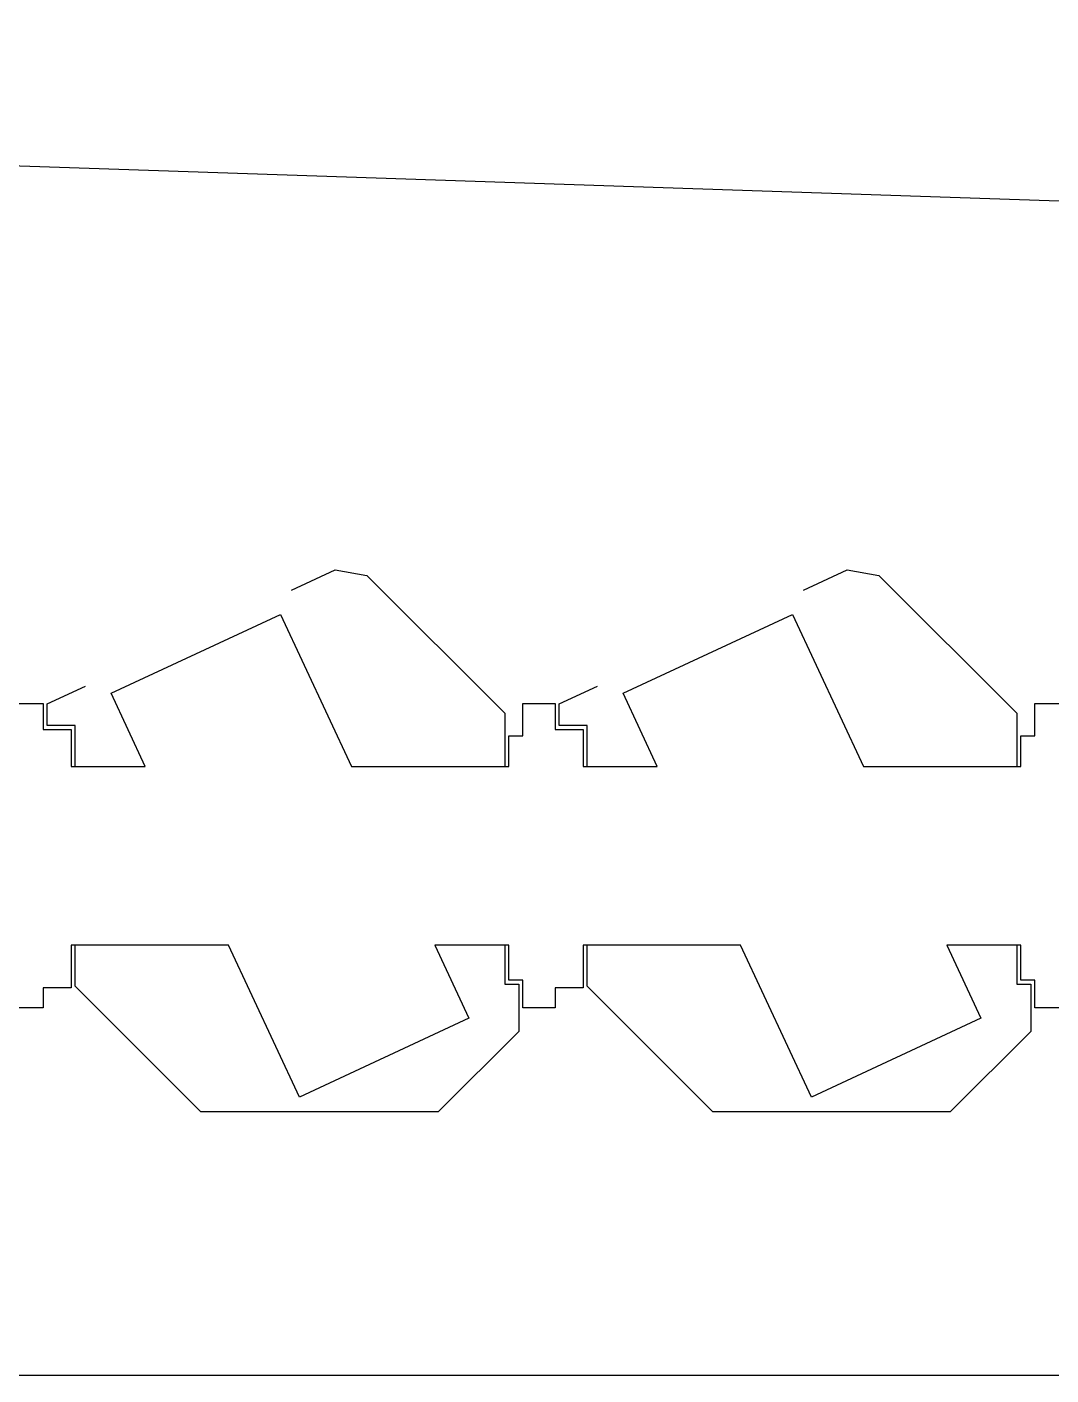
# Model space of a CAD drawing. Header units: millimetres. Extents: x 1600 to 11192, y 921 to 14160.
# Drawn here: x 6839 to 8099, y 9710 to 11370 of the extents above; entities that cross this region are included whole.
import ezdxf

# ---------------------------------------------------------------- set-up
doc = ezdxf.new("R2010")
doc.units = ezdxf.units.MM

# ---------------------------------------------------------------- blocks, each defined once
blk = doc.blocks.new('GirisDoseme')
at = {"color": 3, "elevation": 827.4}
blk.add_lwpolyline([(-1644.5, -639.4), (6056, -639.4), (6139.1, 758.4), (-1643.1, 1020.3), (-1644.5, -639.4)], dxfattribs=at)
at = {"color": 1}
for points in [[(3436.5, 187.5), (3476.5, 187.5), (3476.5, 155.2), (3510.8, 155.2), (3510.8, 110), (3601.8, 110), (3559.9, 199.9), (3768.3, 297.1), (3855.6, 110), (4049.3, 110), (4049.3, 147.5), (4066.5, 147.5), (4066.5, 187.5), (4106.5, 187.5), (4106.5, 155.2), (4140.8, 155.2), (4140.8, 110), (4231.8, 110), (4189.9, 199.9), (4398.3, 297.1), (4485.6, 110), (4679.3, 110), (4679.3, 147.5), (4696.5, 147.5), (4696.5, 187.5), (4736.5, 187.5)], [(4736.5, -187.5), (4696.5, -187.5), (4696.5, -153.3), (4679.3, -153.3), (4679.3, -110), (4588.2, -110), (4630.1, -200), (4421.7, -297.1), (4334.4, -110), (4140.8, -110), (4140.8, -162.6), (4106.5, -162.6), (4106.5, -187.5), (4066.5, -187.5), (4066.5, -153.3), (4049.3, -153.3), (4049.3, -110), (3958.2, -110), (4000.1, -200), (3791.7, -297.1), (3704.4, -110), (3510.8, -110), (3510.8, -162.6), (3476.5, -162.6), (3476.5, -187.5), (3436.5, -187.5)]]:
    blk.add_lwpolyline(points, dxfattribs=at)
blk = doc.blocks.new('Duvarlar')
at = {"color": 3}
for points in [[(3782, 327), (3835.6, 351.9), (3874.7, 345), (4044.3, 175.4), (4044.3, 110)], [(4412, 327), (4465.6, 351.9), (4504.7, 345), (4674.3, 175.4), (4674.3, 110)], [(3515.8, 110), (3515.8, 160.2), (3481.5, 160.2), (3481.5, 186.8), (3528.3, 208.6)], [(4145.8, 110), (4145.8, 160.2), (4111.5, 160.2), (4111.5, 186.8), (4158.3, 208.6)], [(4044.3, -110), (4044.3, -158.3), (4061.5, -158.3), (4061.5, -216.3), (3962.6, -315.2), (3670.5, -315.2), (3515.8, -160.5), (3515.8, -110)], [(4674.3, -110), (4674.3, -158.3), (4691.5, -158.3), (4691.5, -216.3), (4592.6, -315.2), (4300.5, -315.2), (4145.8, -160.5), (4145.8, -110)]]:
    blk.add_lwpolyline(points, dxfattribs=at)

msp = doc.modelspace()

# ---------------------------------------------------------------- block references
for name in ['GirisDoseme', 'Duvarlar']:
    msp.add_blockref(name, (3382.5, 10349.9, -827.4))

doc.saveas('drawing.dxf')
